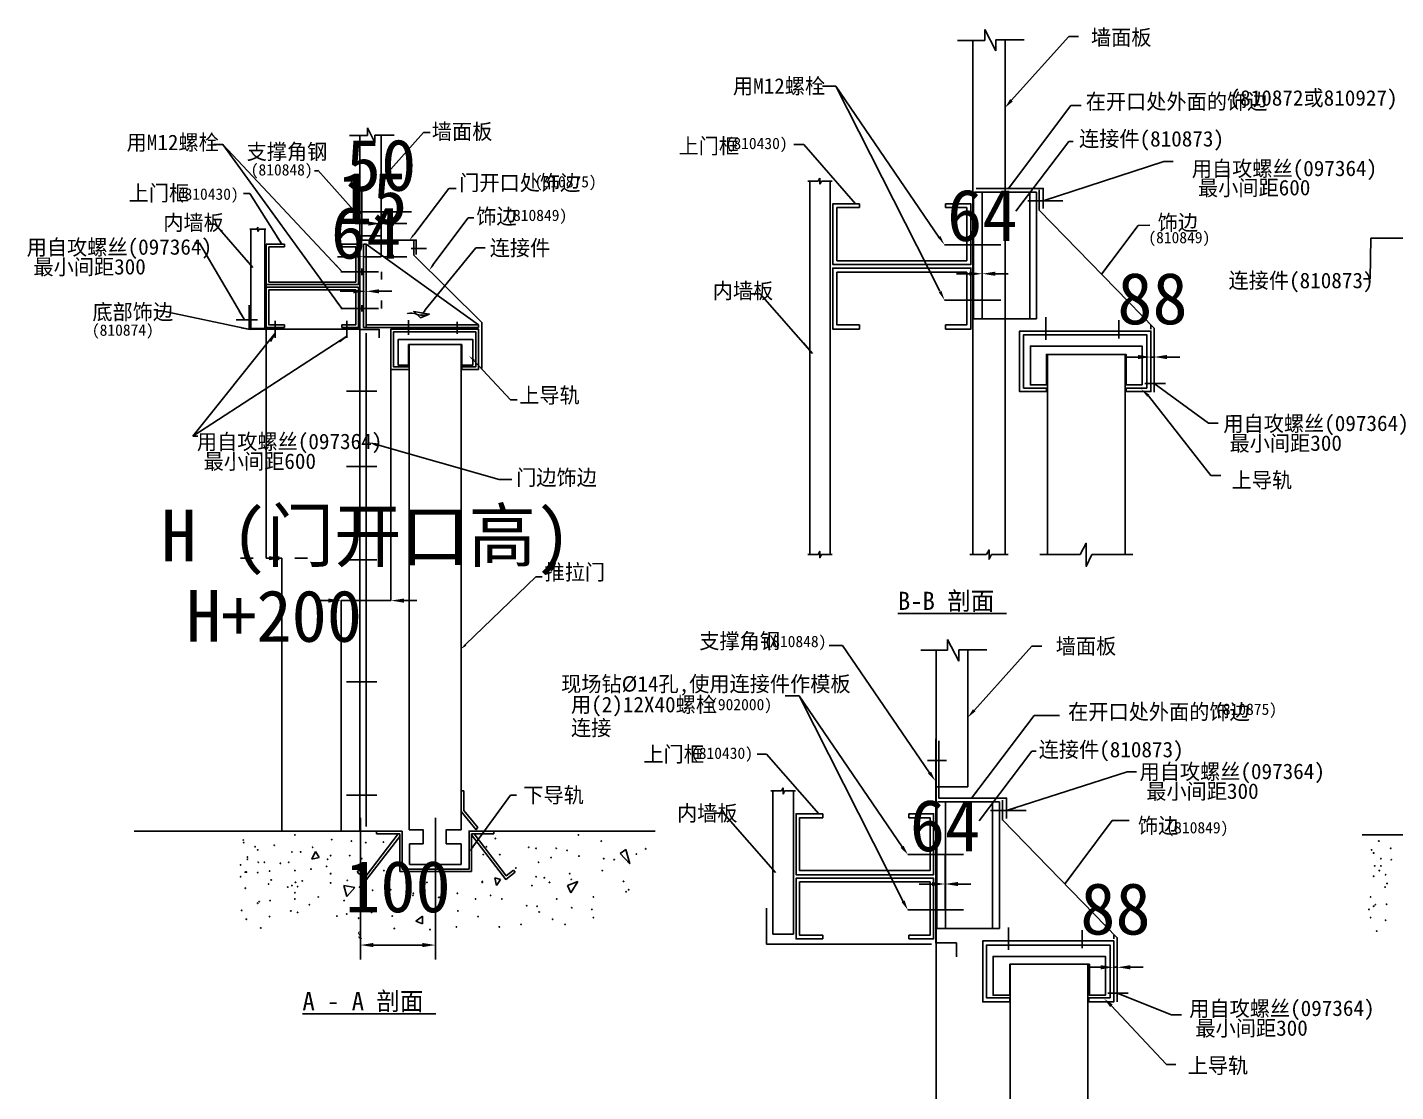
# Model space of a CAD drawing. Header units: metres. Extents: x -20.6 to 26.5, y -16.4 to 17.7.
# Drawn here: x -20.65 to 5.8, y -4.96 to 15.61 of the extents above; entities that cross this region are included whole.
import ezdxf

# ---------------------------------------------------------------- set-up
doc = ezdxf.new("R2010")
doc.units = ezdxf.units.M
for name, color, linetype in [('CALL', 1, 'Continuous'), ('CENTER', 5, 'Continuous'), ('CTRL', 5, 'Continuous'), ('DIMEN', 4, 'Continuous'), ('DIMS-PRIM', 4, 'Continuous'), ('HIDL', 3, 'Continuous'), ('NOTE', 4, 'Continuous'), ('OBJ', 7, 'Continuous'), ('OBJS', 7, 'Continuous')]:
    doc.layers.add(name, color=color, linetype=linetype)
doc.dimstyles.get("Standard").update_dxf_attribs({"dimtxt": 2.5, "dimasz": 2.5, "dimexe": 1.25, "dimexo": 0.625, "dimtad": 1, "dimcen": 2.5, "dimazin": 3, "dimtfac": 1, "dimtmove": 0, "dimatfit": 3})

# ---------------------------------------------------------------- blocks, each defined once
blk = doc.blocks.new('ARROW')
blk.add_lwpolyline([(0, 0), (1, 0)])
blk = doc.blocks.new('SL')
at = {"layer": 'CALL'}
for s, p in [('S', (-0.03, -0.03)), ('L', (-0.02, -0.04))]:
    blk.add_text(s, height=0.06, dxfattribs=at).set_placement(p)
blk = doc.blocks.new('DARROW')
blk.add_lwpolyline([(0, 0), (-1, 0)])
blk = doc.blocks.new('_CLOSEDFILLED')
at = {"color": 0, "linetype": 'BYBLOCK'}
blk.add_solid([(-1, 0.16), (0, 0), (-1, -0.16)], dxfattribs=at)
blk = doc.blocks.new('*D1')
for p, q in [((-14.21, -2.38), (-14.21, -2.13)), ((-13.96, -2.13), (-13.01, -2.13)), ((-12.76, -2.38), (-12.76, -2.13))]:
    blk.add_line(p, q)
at = {"layer": 'Defpoints'}
for p in [(-14.21, -2.13), (-14.21, -2.38), (-12.76, -2.38)]:
    blk.add_point(p, dxfattribs=at)
at = {"layer": 'DIMEN', "xscale": 0.25, "yscale": 0.25, "rotation": 180}
blk.add_blockref('_CLOSEDFILLED', (-14.21, -2.13), dxfattribs=at)
at = {"layer": 'DIMEN', "xscale": 0.25, "yscale": 0.25}
blk.add_blockref('_CLOSEDFILLED', (-12.76, -2.13), dxfattribs=at)
at = {"layer": 'DIMEN', "insert": (-13.485, -1.005), "char_height": 1, "attachment_point": 5}
blk.add_mtext('100', dxfattribs=at)
blk = doc.blocks.new('*D2')
for p, q in [((-13.62, 9), (-13.62, 4.53)), ((-14.83, 4.53), (-15.08, 4.53)), ((-14.58, 0.07), (-14.58, 4.53)), ((-14.58, 4.53), (-13.62, 4.53)), ((-13.37, 4.53), (-13.12, 4.53))]:
    blk.add_line(p, q)
at = {"layer": 'Defpoints'}
for p in [(-13.62, 9), (-14.58, 4.53), (-14.58, 0.07)]:
    blk.add_point(p, dxfattribs=at)
at = {"layer": 'DIMS-PRIM', "xscale": 0.25, "yscale": 0.25}
blk.add_blockref('_CLOSEDFILLED', (-14.58, 4.53), dxfattribs=at)
at = {"layer": 'DIMS-PRIM', "xscale": 0.25, "yscale": 0.25, "rotation": 180}
blk.add_blockref('_CLOSEDFILLED', (-13.62, 4.53), dxfattribs=at)
at = {"layer": 'DIMS-PRIM', "insert": (-14.1, 5.655), "char_height": 1, "attachment_point": 5}
blk.add_mtext('H (门开口高)', dxfattribs=at)
blk = doc.blocks.new('*D3')
for p, q in [((-16.03, 10.64), (-16.03, 5.35)), ((-16.28, 5.35), (-16.53, 5.35)), ((-15.73, 5.35), (-16.03, 5.35)), ((-15.73, 0.07), (-15.73, 5.35)), ((-15.48, 5.35), (-15.23, 5.35))]:
    blk.add_line(p, q)
at = {"layer": 'Defpoints'}
for p in [(-16.03, 10.64), (-15.73, 5.35), (-15.73, 0.07)]:
    blk.add_point(p, dxfattribs=at)
at = {"layer": 'DIMS-PRIM', "xscale": 0.25, "yscale": 0.25, "rotation": 180}
blk.add_blockref('_CLOSEDFILLED', (-16.03, 5.35), dxfattribs=at)
at = {"layer": 'DIMS-PRIM', "xscale": 0.25, "yscale": 0.25}
blk.add_blockref('_CLOSEDFILLED', (-15.73, 5.35), dxfattribs=at)
at = {"layer": 'DIMS-PRIM', "insert": (-15.88, 4.225), "char_height": 1, "attachment_point": 5}
blk.add_mtext('H+200', dxfattribs=at)
blk = doc.blocks.new('*D15')
for p, q in [((-14.1, 10.89), (-14.1, 10.51)), ((-14.35, 10.51), (-14.6, 10.51)), ((-14.1, 10.18), (-14.1, 10.51)), ((-14.1, 10.51), (-14.1, 10.51)), ((-13.85, 10.51), (-13.6, 10.51))]:
    blk.add_line(p, q)
at = {"layer": 'Defpoints'}
for p in [(-14.1, 10.89), (-14.1, 10.51), (-14.1, 10.18)]:
    blk.add_point(p, dxfattribs=at)
at = {"layer": 'DIMS-PRIM', "xscale": 0.25, "yscale": 0.25}
blk.add_blockref('_CLOSEDFILLED', (-14.1, 10.51), dxfattribs=at)
at = {"layer": 'DIMS-PRIM', "xscale": 0.25, "yscale": 0.25, "rotation": 180}
blk.add_blockref('_CLOSEDFILLED', (-14.1, 10.51), dxfattribs=at)
at = {"layer": 'DIMS-PRIM', "insert": (-14.1, 11.635), "char_height": 1, "attachment_point": 5}
blk.add_mtext('64', dxfattribs=at)
blk = doc.blocks.new('*D16')
for p, q in [((-13.81, 12.05), (-13.81, 11.82)), ((-14.06, 11.82), (-14.31, 11.82)), ((-13.81, 11.58), (-13.81, 11.82)), ((-13.81, 11.82), (-13.81, 11.82)), ((-13.56, 11.82), (-13.31, 11.82))]:
    blk.add_line(p, q)
at = {"layer": 'Defpoints'}
for p in [(-13.81, 12.05), (-13.81, 11.82), (-13.81, 11.58)]:
    blk.add_point(p, dxfattribs=at)
at = {"layer": 'DIMS-PRIM', "xscale": 0.25, "yscale": 0.25}
blk.add_blockref('_CLOSEDFILLED', (-13.81, 11.82), dxfattribs=at)
at = {"layer": 'DIMS-PRIM', "xscale": 0.25, "yscale": 0.25, "rotation": 180}
blk.add_blockref('_CLOSEDFILLED', (-13.81, 11.82), dxfattribs=at)
at = {"layer": 'DIMS-PRIM', "insert": (-13.81, 12.945), "char_height": 1, "attachment_point": 5}
blk.add_mtext('50', dxfattribs=at)
blk = doc.blocks.new('*D17')
for p, q in [((-14.15, 11.42), (-14.15, 11.18)), ((-13.81, 11.58), (-13.81, 11.18)), ((-14.4, 11.18), (-14.65, 11.18)), ((-14.15, 11.18), (-13.81, 11.18)), ((-13.56, 11.18), (-13.31, 11.18))]:
    blk.add_line(p, q)
at = {"layer": 'Defpoints'}
for p in [(-14.15, 11.42), (-13.81, 11.58), (-14.15, 11.18)]:
    blk.add_point(p, dxfattribs=at)
at = {"layer": 'DIMS-PRIM', "xscale": 0.25, "yscale": 0.25}
blk.add_blockref('_CLOSEDFILLED', (-14.15, 11.18), dxfattribs=at)
at = {"layer": 'DIMS-PRIM', "xscale": 0.25, "yscale": 0.25, "rotation": 180}
blk.add_blockref('_CLOSEDFILLED', (-13.81, 11.18), dxfattribs=at)
at = {"layer": 'DIMS-PRIM', "insert": (-13.98, 12.305), "char_height": 1, "attachment_point": 5}
blk.add_mtext('15', dxfattribs=at)
blk = doc.blocks.new('*D18')
for p, q in [((-2.19, 11.41), (-2.19, 10.85)), ((-2.44, 10.85), (-2.69, 10.85)), ((-2.19, 10.34), (-2.19, 10.85)), ((-2.19, 10.85), (-2.19, 10.85)), ((-1.94, 10.85), (-1.69, 10.85))]:
    blk.add_line(p, q)
at = {"layer": 'Defpoints'}
for p in [(-2.19, 11.41), (-2.19, 10.85), (-2.19, 10.34)]:
    blk.add_point(p, dxfattribs=at)
at = {"layer": 'DIMS-PRIM', "xscale": 0.25, "yscale": 0.25}
blk.add_blockref('_CLOSEDFILLED', (-2.19, 10.85), dxfattribs=at)
at = {"layer": 'DIMS-PRIM', "xscale": 0.25, "yscale": 0.25, "rotation": 180}
blk.add_blockref('_CLOSEDFILLED', (-2.19, 10.85), dxfattribs=at)
at = {"layer": 'DIMS-PRIM', "insert": (-2.19, 11.975), "char_height": 1, "attachment_point": 5}
blk.add_mtext('64', dxfattribs=at)
blk = doc.blocks.new('*D19')
for p, q in [((1.07, 9.74), (1.07, 9.24)), ((0.82, 9.24), (0.57, 9.24)), ((1.07, 9.24), (1.13, 9.24)), ((1.13, 8.73), (1.13, 9.24)), ((1.38, 9.24), (1.63, 9.24))]:
    blk.add_line(p, q)
at = {"layer": 'Defpoints'}
for p in [(1.07, 9.74), (1.07, 9.24), (1.13, 8.73)]:
    blk.add_point(p, dxfattribs=at)
at = {"layer": 'DIMS-PRIM', "xscale": 0.25, "yscale": 0.25}
blk.add_blockref('_CLOSEDFILLED', (1.07, 9.24), dxfattribs=at)
at = {"layer": 'DIMS-PRIM', "xscale": 0.25, "yscale": 0.25, "rotation": 180}
blk.add_blockref('_CLOSEDFILLED', (1.13, 9.24), dxfattribs=at)
at = {"layer": 'DIMS-PRIM', "insert": (1.1, 10.365), "char_height": 1, "attachment_point": 5}
blk.add_mtext('88', dxfattribs=at)
blk = doc.blocks.new('*D20')
for p, q in [((-2.91, -0.38), (-2.91, -0.95)), ((-3.16, -0.95), (-3.41, -0.95)), ((-2.91, -1.45), (-2.91, -0.95)), ((-2.91, -0.95), (-2.91, -0.95)), ((-2.66, -0.95), (-2.41, -0.95))]:
    blk.add_line(p, q)
at = {"layer": 'Defpoints'}
for p in [(-2.91, -0.38), (-2.91, -0.95), (-2.91, -1.45)]:
    blk.add_point(p, dxfattribs=at)
at = {"layer": 'DIMS-PRIM', "xscale": 0.25, "yscale": 0.25}
blk.add_blockref('_CLOSEDFILLED', (-2.91, -0.95), dxfattribs=at)
at = {"layer": 'DIMS-PRIM', "xscale": 0.25, "yscale": 0.25, "rotation": 180}
blk.add_blockref('_CLOSEDFILLED', (-2.91, -0.95), dxfattribs=at)
at = {"layer": 'DIMS-PRIM', "insert": (-2.91, 0.175), "char_height": 1, "attachment_point": 5}
blk.add_mtext('64', dxfattribs=at)
blk = doc.blocks.new('*D21')
for p, q in [((0.35, -2.05), (0.35, -2.56)), ((0.1, -2.56), (-0.15, -2.56)), ((0.35, -2.56), (0.42, -2.56)), ((0.42, -3.06), (0.42, -2.56)), ((0.67, -2.56), (0.92, -2.56))]:
    blk.add_line(p, q)
at = {"layer": 'Defpoints'}
for p in [(0.35, -2.05), (0.35, -2.56), (0.42, -3.06)]:
    blk.add_point(p, dxfattribs=at)
at = {"layer": 'DIMS-PRIM', "xscale": 0.25, "yscale": 0.25}
blk.add_blockref('_CLOSEDFILLED', (0.35, -2.56), dxfattribs=at)
at = {"layer": 'DIMS-PRIM', "xscale": 0.25, "yscale": 0.25, "rotation": 180}
blk.add_blockref('_CLOSEDFILLED', (0.42, -2.56), dxfattribs=at)
at = {"layer": 'DIMS-PRIM', "insert": (0.385, -1.435), "char_height": 1, "attachment_point": 5}
blk.add_mtext('88', dxfattribs=at)

msp = doc.modelspace()

# ---------------------------------------------------------------- linework, layer by layer
at = {"layer": 'CENTER'}
for p, q in [((-14.57, 12.05), (-13.22, 12.05)), ((-16.61, 9.96), (-16.2, 9.96)), ((-15.86, 9.94), (-15.86, 9.61)), ((-14.47, 9.94), (-14.47, 9.61))]:
    msp.add_line(p, q, dxfattribs=at)
for points in [[(-2.31, 12.5), (-1.01, 12.5), (-1.01, 12.11)], [(-2.92, 11.41), (-1.83, 11.41)], [(-14.59, 10.89), (-13.86, 10.89)], [(-2.92, 10.34), (-1.83, 10.34)], [(-14.59, 10.18), (-13.86, 10.18)], [(-3.63, -0.38), (-2.55, -0.38)], [(-3.63, -1.45), (-2.55, -1.45)]]:
    msp.add_lwpolyline(points, dxfattribs=at)
at = {"layer": 'CTRL'}
for p, q in [((-14.21, 0.33), (-14.21, -2.41)), ((-12.76, 0.33), (-12.76, -2.41)), ((5.15, 0), (23.72, 0))]:
    msp.add_line(p, q, dxfattribs=at)
at = {"layer": 'DIMEN'}
for p, q in [((-2.67, 15.36), (-2.14, 15.36)), ((-2.37, 15.35), (-2.37, 5.42)), ((-2.14, 15.36), (-2.14, 15.57)), ((-2.14, 15.57), (-1.93, 15.16)), ((-1.93, 15.37), (-1.38, 15.37)), ((-1.93, 15.16), (-1.93, 15.37)), ((-1.63, 14.2), (-0.52, 15.44)), ((-0.52, 15.44), (-0.33, 15.44)), ((-5.02, 14.48), (-5.28, 14.48)), ((-3.03, 11.56), (-5.02, 14.48)), ((-3.01, 10.51), (-5.02, 14.48)), ((-1.68, 12.5), (-0.48, 14.1)), ((-0.48, 14.1), (-0.28, 14.1)), ((-14.42, 13.52), (-14.07, 13.52)), ((-14.22, 13.52), (-14.22, 0.07)), ((-14.07, 13.52), (-14.07, 13.67)), ((-14.07, 13.67), (-13.93, 13.39)), ((-13.93, 13.39), (-13.93, 13.53)), ((-13.93, 13.53), (-13.56, 13.53)), ((-13.73, 12.75), (-12.99, 13.58)), ((-12.99, 13.58), (-12.86, 13.58)), ((-16.87, 13.35), (-17.05, 13.35)), ((-14.56, 10.89), (-16.87, 13.35)), ((-14.57, 10.18), (-16.87, 13.35)), ((-5.64, 13.35), (-5.83, 13.35)), ((-4.64, 12.2), (-5.64, 13.35)), ((-1.54, 12.06), (-0.52, 13.41)), ((-0.52, 13.41), (-0.43, 13.41)), ((-13.18, 11.6), (-12.5, 12.5)), ((-12.5, 12.5), (-12.36, 12.5)), ((-16.35, 12.4), (-16.47, 12.4)), ((-15.73, 11.42), (-16.35, 12.4)), ((-4.56, 12.2), (-4.56, 12.13)), ((-2.9, 12.2), (-2.9, 12.13)), ((-12.81, 11.02), (-12.13, 11.93)), ((-12.13, 11.93), (-12.02, 11.93)), ((-17.02, 11.81), (-17.15, 11.81)), ((-16.29, 10.97), (-17.02, 11.81)), ((0.12, 10.85), (0.82, 11.78)), ((0.82, 11.78), (1.05, 11.79)), ((-15.68, 11.42), (-15.68, 11.37)), ((-14.57, 11.42), (-14.57, 11.37)), ((-14.15, 11.42), (-14.1, 11.42)), ((-12.96, 10.15), (-11.98, 11.35)), ((-11.98, 11.35), (-11.8, 11.35)), ((-6.48, 10.46), (-6.67, 10.46)), ((-5.47, 9.31), (-6.48, 10.46)), ((-15.68, 9.81), (-15.68, 9.86)), ((-14.57, 9.81), (-14.57, 9.86)), ((-11.93, 9.81), (-11.93, 9.86)), ((-4.56, 9.78), (-4.56, 9.86)), ((-2.9, 9.78), (-2.9, 9.86)), ((1.07, 9.78), (1.07, 9.86)), ((-13.12, 9.48), (-12.41, 9.48)), ((-0.71, 9.29), (0.35, 9.29)), ((-13.27, 9), (-13.27, 9.05)), ((-12.25, 9), (-12.25, 9.05)), ((-12.02, 9.17), (-11.31, 8.41)), ((-0.95, 8.57), (-0.95, 8.64)), ((0.59, 8.57), (0.59, 8.64)), ((1.02, 8.49), (2.23, 6.95)), ((-11.31, 8.41), (-11.18, 8.41)), ((2.23, 6.95), (2.42, 6.95)), ((-12.18, 3.68), (-10.82, 4.99)), ((-10.82, 4.99), (-10.7, 4.99)), ((-2.86, 3.78), (-2.64, 3.36)), ((-2.86, 3.57), (-2.86, 3.78)), ((-4.89, 3.66), (-5.15, 3.66)), ((-3.21, 1.2), (-4.89, 3.66)), ((-3.38, 3.57), (-2.86, 3.57)), ((-3.08, 3.56), (-3.08, -6.38)), ((-2.64, 3.58), (-2.1, 3.58)), ((-2.64, 3.36), (-2.64, 3.58)), ((-2.34, 2.41), (-1.23, 3.65)), ((-1.23, 3.65), (-1.04, 3.65)), ((-5.73, 2.69), (-6, 2.69)), ((-3.72, -1.29), (-5.73, 2.69)), ((-3.74, -0.23), (-5.73, 2.69)), ((-2.4, 0.71), (-1.19, 2.31)), ((-1.19, 2.31), (-0.7, 2.31)), ((-2.25, 0.27), (-1.23, 1.62)), ((-1.23, 1.62), (-1.15, 1.62)), ((-6.36, 1.56), (-6.54, 1.56)), ((-5.35, 0.41), (-6.36, 1.56)), ((-12.26, 0.85), (-12.21, 0.85)), ((-12.04, -0.23), (-11.31, 0.77)), ((-11.31, 0.77), (-11.19, 0.77)), ((-7.19, 0.42), (-7.38, 0.42)), ((-6.19, -0.73), (-7.19, 0.42)), ((-5.27, 0.41), (-5.27, 0.33)), ((-3.61, 0.41), (-3.61, 0.33)), ((-0.59, -0.94), (0.32, 0.28)), ((0.32, 0.28), (0.65, 0.28)), ((-14.21, 0.07), (-18.58, 0.07)), ((-13.4, 0.07), (-14.21, 0.07)), ((-13.9, 0.07), (-13.9, 0.02)), ((-13.9, 0.02), (-13.45, 0.02)), ((-13.45, 0.02), (-13.45, -0.71)), ((-13.4, 0.07), (-13.4, -0.66)), ((-8.51, 0.07), (-12.12, 0.07)), ((-12.11, 0.07), (-12.11, -0.66)), ((-11.63, 0.02), (-12.06, 0.02)), ((-12.06, 0.02), (-12.06, -0.71)), ((-11.63, 0.02), (-11.63, 0.07)), ((-13.26, -0.17), (-13.26, -0.57)), ((-12.26, -0.17), (-12.26, -0.57)), ((-15.08, -0.32), (-15.15, -0.47)), ((-15.15, -0.47), (-15.01, -0.44)), ((-15.01, -0.44), (-15.08, -0.32)), ((-9.19, -0.36), (-9.08, -0.28)), ((-9, -0.56), (-9.19, -0.36)), ((-9.08, -0.28), (-9, -0.56)), ((-14.27, -0.72), (-14.24, -0.68)), ((-13.45, -0.71), (-12.06, -0.71)), ((-13.4, -0.66), (-12.11, -0.66)), ((-13.12, -0.57), (-12.41, -0.57)), ((-13.12, -0.57), (-13.12, -0.57)), ((-12.41, -0.57), (-12.41, -0.57)), ((-11.22, -0.72), (-11.25, -0.68)), ((-14.53, -0.98), (-14.32, -1.02)), ((-14.47, -1.19), (-14.53, -0.98)), ((-14.32, -1.02), (-14.47, -1.19)), ((-11.61, -0.83), (-11.58, -0.98)), ((-11.5, -0.86), (-11.61, -0.83)), ((-11.58, -0.98), (-11.5, -0.86)), ((-10.01, -0.9), (-10.21, -0.98)), ((-10.21, -0.98), (-10.14, -1.12)), ((-10.14, -1.12), (-10.01, -0.9)), ((-13.01, -1.57), (-13.14, -1.67)), ((-13.01, -1.72), (-13.01, -1.57)), ((-13.14, -1.67), (-13.01, -1.72)), ((-5.27, -2.01), (-5.27, -1.94)), ((-3.61, -2.01), (-3.61, -1.94)), ((0.35, -2.01), (0.35, -1.94)), ((-1.43, -2.5), (-0.36, -2.5)), ((-1.66, -3.23), (-1.66, -3.15)), ((-0.13, -3.23), (-0.13, -3.15)), ((0.3, -3.3), (1.37, -4.44)), ((1.37, -4.44), (1.55, -4.44))]:
    msp.add_line(p, q, dxfattribs=at)
for points in [[(-1.75, 5.42), (-1.75, 15.37)], [(-14.21, 11.58), (-13.81, 11.58), (-13.81, 13.53)], [(-4.56, 12.2), (-5.08, 12.2), (-5.08, 11.03), (-2.41, 11.03), (-2.41, 12.2), (-2.9, 12.2)], [(-4.56, 12.13), (-5, 12.13), (-5, 11.1), (-2.49, 11.1), (-2.49, 12.13), (-2.9, 12.13)], [(-15.68, 11.42), (-16.03, 11.42), (-16.03, 10.64), (-14.25, 10.64), (-14.25, 11.42), (-14.57, 11.42)], [(-14.15, 11.42), (-14.15, 9.81)], [(-14.1, 11.42), (-14.1, 9.81)], [(-14.1, 11.42), (-11.93, 9.86)], [(-13.18, 11.5), (-13.18, 11.21), (-11.86, 9.91), (-11.86, 9.02)], [(-15.68, 11.37), (-15.98, 11.37), (-15.98, 10.69), (-14.3, 10.69), (-14.3, 11.37), (-14.57, 11.37)], [(-4.56, 9.78), (-5.08, 9.78), (-5.08, 10.96), (-2.41, 10.96), (-2.41, 9.78), (-2.9, 9.78)], [(-4.56, 9.86), (-5, 9.86), (-5, 10.88), (-2.49, 10.88), (-2.49, 9.86), (-2.9, 9.86)], [(-15.68, 9.81), (-16.03, 9.81), (-16.03, 10.59), (-14.25, 10.59), (-14.25, 9.81), (-14.57, 9.81)], [(-15.68, 9.86), (-15.98, 9.86), (-15.98, 10.54), (-14.3, 10.54), (-14.3, 9.86), (-14.57, 9.86)], [(-13.3, 10.08), (-13.3, 10.08), (-13.25, 10.09), (-13.21, 10.09), (-13.16, 10.08), (-13.11, 10.06), (-13.05, 10.05), (-13, 10.05), (-12.94, 10.05), (-12.88, 10.07), (-13.18, 10.12), (-13.05, 10), (-12.88, 10.07)], [(-14.1, 9.86), (-11.93, 9.86)], [(-14.1, 9.81), (-11.93, 9.81)], [(-13.27, 9), (-13.62, 9), (-13.62, 9.78), (-11.93, 9.78), (-11.93, 9), (-12.25, 9)], [(-13.27, 9.05), (-13.57, 9.05), (-13.57, 9.73), (-11.98, 9.73), (-11.98, 9.05), (-12.25, 9.05)], [(-13.12, 9.58), (-13.48, 9.58), (-13.48, 9.08), (-13.28, 9.08), (-13.28, 9.48), (-13.12, 9.48)], [(-12.41, 9.58), (-13.12, 9.58)], [(-12.41, 9.58), (-12.04, 9.58), (-12.04, 9.08), (-12.25, 9.08), (-12.25, 9.48), (-12.41, 9.48)], [(-0.95, 8.57), (-1.47, 8.57), (-1.47, 9.74), (1.07, 9.74), (1.07, 8.57), (0.59, 8.57)], [(-0.95, 8.64), (-1.39, 8.64), (-1.39, 9.67), (0.99, 9.67), (0.99, 8.64), (0.59, 8.64)], [(-13.27, 9.48), (-13.27, 0.1)], [(-12.26, 0.1), (-12.26, 9.48)], [(-0.71, 9.45), (-1.26, 9.45), (-1.26, 8.7), (-0.95, 8.7), (-0.95, 9.29), (-0.71, 9.29)], [(-0.93, 9.29), (-0.93, 5.42)], [(0.35, 9.45), (-0.71, 9.45)], [(0.35, 9.45), (0.9, 9.45), (0.9, 8.7), (0.59, 8.7), (0.59, 9.29), (0.35, 9.29)], [(0.57, 5.42), (0.57, 9.29)], [(0.72, 5.42), (-0.07, 5.42), (-0.18, 5.19), (-0.18, 5.64), (-0.3, 5.42), (-1.08, 5.42)], [(-1.69, 5.42), (-2.01, 5.42), (-2.06, 5.33), (-2.06, 5.51), (-2.11, 5.42), (-2.43, 5.42)], [(-2.47, 0.93), (-2.47, 3.58)], [(-12.26, 0.85), (-12.26, 0.45)], [(-12.21, 0.85), (-12.21, 0.47)], [(-11.97, 0.1), (-12.26, 0.45)], [(-11.94, 0.14), (-12.21, 0.47)], [(-5.27, 0.41), (-5.79, 0.41), (-5.79, -0.77), (-3.13, -0.77), (-3.13, 0.41), (-3.61, 0.41)], [(-5.27, 0.33), (-5.72, 0.33), (-5.72, -0.69), (-3.2, -0.69), (-3.2, 0.33), (-3.61, 0.33)], [(-13.48, 0.02), (-14.1, -0.79), (-14.24, -0.68)], [(-13.27, 0.1), (-13, 0.1), (-13, -0.17), (-13.26, -0.17)], [(-12.26, 0.1), (-12.55, 0.1), (-12.55, -0.17), (-12.26, -0.17)], [(-12.06, 0), (-11.4, -0.86), (-11.22, -0.72)], [(-12.01, 0.02), (-11.39, -0.79), (-11.25, -0.68)], [(-13.45, -0.03), (-14.09, -0.86), (-14.27, -0.72)], [(-13.26, -0.57), (-12.26, -0.57)], [(-5.27, -2.01), (-5.79, -2.01), (-5.79, -0.84), (-3.13, -0.84), (-3.13, -2.01), (-3.61, -2.01)], [(-5.27, -1.94), (-5.72, -1.94), (-5.72, -0.91), (-3.2, -0.91), (-3.2, -1.94), (-3.61, -1.94)], [(-1.66, -3.23), (-2.18, -3.23), (-2.18, -2.05), (0.35, -2.05), (0.35, -3.23), (-0.13, -3.23)], [(-1.66, -3.15), (-2.11, -3.15), (-2.11, -2.13), (0.28, -2.13), (0.28, -3.15), (-0.13, -3.15)], [(-1.43, -2.35), (-1.98, -2.35), (-1.98, -3.1), (-1.66, -3.1), (-1.66, -2.5), (-1.43, -2.5)], [(-0.36, -2.35), (-1.43, -2.35)], [(-0.36, -2.35), (0.19, -2.35), (0.19, -3.1), (-0.12, -3.1), (-0.12, -2.5), (-0.36, -2.5)], [(-1.65, -2.5), (-1.65, -6.38)], [(-0.15, -6.38), (-0.15, -2.5)]]:
    msp.add_lwpolyline(points, dxfattribs=at)
for points in [[(-15.48, 0, 1), (-15.47, 0, 1)], [(-10, 0, 1), (-9.99, 0, 1)], [(-16.48, -0.1, 1), (-16.47, -0.1, 1)], [(-16.47, -0.15, 1), (-16.46, -0.15, 1)], [(-16.25, -0.23, 1), (-16.24, -0.23, 1)], [(-15.88, -0.2, 1), (-15.87, -0.2, 1)], [(-15.14, -0.24, 1), (-15.13, -0.24, 1)], [(-14.77, -0.09, 1), (-14.76, -0.09, 1)], [(-14.39, -0.12, 1), (-14.38, -0.12, 1)], [(-14.11, -0.15, 1), (-14.1, -0.15, 1)], [(-13.77, -0.14, 1), (-13.76, -0.14, 1)], [(-11.78, -0.23, 1), (-11.77, -0.23, 1)], [(-11.61, -0.07, 1), (-11.6, -0.07, 1)], [(-10.96, -0.24, 1), (-10.95, -0.24, 1)], [(-10.82, -0.26, 1), (-10.81, -0.26, 1)], [(-10.43, -0.26, 1), (-10.42, -0.26, 1)], [(-9.56, -0.12, 1), (-9.55, -0.12, 1)], [(5.47, -0.12, 1), (5.48, -0.12, 1)], [(5.7, -0.26, 1), (5.71, -0.26, 1)], [(-16.4, -0.43, 1), (-16.39, -0.43, 1)], [(-16.4, -0.47, 1), (-16.39, -0.47, 1)], [(-16.2, -0.29, 1), (-16.19, -0.29, 1)], [(-16.19, -0.53, 1), (-16.18, -0.53, 1)], [(-16.07, -0.53, 1), (-16.06, -0.53, 1)], [(-15.6, -0.53, 1), (-15.59, -0.53, 1)], [(-15.54, -0.33, 1), (-15.53, -0.33, 1)], [(-15.37, -0.33, 1), (-15.36, -0.33, 1)], [(-14.85, -0.47, 1), (-14.84, -0.47, 1)], [(-14.79, -0.4, 1), (-14.78, -0.4, 1)], [(-14.42, -0.4, 1), (-14.41, -0.4, 1)], [(-14.19, -0.46, 1), (-14.18, -0.46, 1)], [(-11.84, -0.38, 1), (-11.83, -0.38, 1)], [(-11.52, -0.38, 1), (-11.51, -0.38, 1)], [(-10.77, -0.53, 1), (-10.76, -0.53, 1)], [(-10.53, -0.44, 1), (-10.52, -0.44, 1)], [(-10.22, -0.3, 1), (-10.21, -0.3, 1)], [(-9.99, -0.41, 1), (-9.98, -0.41, 1)], [(-9.51, -0.46, 1), (-9.5, -0.46, 1)], [(-9.31, -0.48, 1), (-9.3, -0.48, 1)], [(-8.88, -0.37, 1), (-8.87, -0.37, 1)], [(-8.7, -0.27, 1), (-8.69, -0.27, 1)], [(5.33, -0.29, 1), (5.34, -0.29, 1)], [(5.37, -0.35, 1), (5.38, -0.35, 1)], [(5.51, -0.46, 1), (5.52, -0.46, 1)], [(5.71, -0.48, 1), (5.72, -0.48, 1)], [(-16.53, -0.58, 1), (-16.52, -0.58, 1)], [(-16.44, -0.72, 1), (-16.43, -0.72, 1)], [(-16.42, -0.72, 1), (-16.41, -0.72, 1)], [(-16.2, -0.73, 1), (-16.19, -0.73, 1)], [(-15.97, -0.7, 1), (-15.96, -0.7, 1)], [(-15.76, -0.55, 1), (-15.75, -0.55, 1)], [(-15.48, -0.69, 1), (-15.47, -0.69, 1)], [(-15.17, -0.66, 1), (-15.16, -0.66, 1)], [(-14.87, -0.61, 1), (-14.86, -0.61, 1)], [(-14.79, -0.75, 1), (-14.78, -0.75, 1)], [(-13.76, -0.69, 1), (-13.75, -0.69, 1)], [(-11.21, -0.64, 1), (-11.2, -0.64, 1)], [(-10.17, -0.75, 1), (-10.16, -0.75, 1)], [(-9.54, -0.69, 1), (-9.53, -0.69, 1)], [(5.39, -0.6, 1), (5.4, -0.6, 1)], [(5.48, -0.69, 1), (5.49, -0.69, 1)], [(5.51, -0.6, 1), (5.52, -0.6, 1)], [(5.6, -0.77, 1), (5.61, -0.77, 1)], [(-16.53, -0.81, 1), (-16.52, -0.81, 1)], [(-16.44, -1.03, 1), (-16.43, -1.03, 1)], [(-15.99, -0.95, 1), (-15.98, -0.95, 1)], [(-15.94, -0.87, 1), (-15.93, -0.87, 1)], [(-15.62, -1.01, 1), (-15.61, -1.01, 1)], [(-15.54, -0.98, 1), (-15.53, -0.98, 1)], [(-15.47, -0.92, 1), (-15.46, -0.92, 1)], [(-15.43, -1, 1), (-15.42, -1, 1)], [(-15.34, -0.89, 1), (-15.33, -0.89, 1)], [(-14.79, -0.93, 1), (-14.78, -0.93, 1)], [(-14.47, -0.88, 1), (-14.46, -0.88, 1)], [(-14.23, -1.01, 1), (-14.22, -1.01, 1)], [(-13.63, -1.06, 1), (-13.62, -1.06, 1)], [(-12.93, -0.92, 1), (-12.92, -0.92, 1)], [(-11.86, -0.9, 1), (-11.85, -0.9, 1)], [(-11.86, -0.92, 1), (-11.85, -0.92, 1)], [(-10.9, -0.98, 1), (-10.89, -0.98, 1)], [(-10.82, -0.81, 1), (-10.81, -0.81, 1)], [(-10.66, -0.83, 1), (-10.65, -0.83, 1)], [(-10.56, -0.92, 1), (-10.55, -0.92, 1)], [(-10.14, -0.86, 1), (-10.13, -0.86, 1)], [(-9.13, -0.9, 1), (-9.12, -0.9, 1)], [(-9.03, -1.06, 1), (-9.02, -1.06, 1)], [(5.37, -0.8, 1), (5.38, -0.8, 1)], [(5.59, -1.01, 1), (5.6, -1.01, 1)], [(5.63, -0.94, 1), (5.64, -0.94, 1)], [(-16.2, -1.32, 1), (-16.19, -1.32, 1)], [(-16.17, -1.29, 1), (-16.16, -1.29, 1)], [(-15.96, -1.27, 1), (-15.95, -1.27, 1)], [(-15.48, -1.12, 1), (-15.47, -1.12, 1)], [(-15.48, -1.24, 1), (-15.47, -1.24, 1)], [(-15.03, -1.2, 1), (-15.02, -1.2, 1)], [(-14.53, -1.27, 1), (-14.52, -1.27, 1)], [(-13.98, -1.07, 1), (-13.97, -1.07, 1)], [(-13.73, -1.17, 1), (-13.72, -1.17, 1)], [(-13.2, -1.17, 1), (-13.19, -1.17, 1)], [(-13.19, -1.13, 1), (-13.18, -1.13, 1)], [(-12.7, -1.21, 1), (-12.69, -1.21, 1)], [(-12.68, -1.21, 1), (-12.67, -1.21, 1)], [(-12.34, -1.13, 1), (-12.33, -1.13, 1)], [(-11.99, -1.24, 1), (-11.98, -1.24, 1)], [(-11.7, -1.17, 1), (-11.69, -1.17, 1)], [(-11.48, -1.24, 1), (-11.47, -1.24, 1)], [(-10.42, -1.24, 1), (-10.41, -1.24, 1)], [(-9.71, -1.2, 1), (-9.7, -1.2, 1)], [(-9.08, -1.1, 1), (-9.07, -1.1, 1)], [(5.31, -1.2, 1), (5.32, -1.2, 1)], [(-16.51, -1.46, 1), (-16.5, -1.46, 1)], [(-15.97, -1.58, 1), (-15.96, -1.58, 1)], [(-15.56, -1.47, 1), (-15.55, -1.47, 1)], [(-15.43, -1.5, 1), (-15.42, -1.5, 1)], [(-15.2, -1.35, 1), (-15.19, -1.35, 1)], [(-15.2, -1.35, 1), (-15.19, -1.35, 1)], [(-14.67, -1.57, 1), (-14.66, -1.57, 1)], [(-14.48, -1.53, 1), (-14.47, -1.53, 1)], [(-14.39, -1.47, 1), (-14.38, -1.47, 1)], [(-14.1, -1.44, 1), (-14.09, -1.44, 1)], [(-14, -1.5, 1), (-13.99, -1.5, 1)], [(-13.6, -1.57, 1), (-13.59, -1.57, 1)], [(-13.39, -1.43, 1), (-13.38, -1.43, 1)], [(-12.73, -1.43, 1), (-12.72, -1.43, 1)], [(-12.33, -1.47, 1), (-12.32, -1.47, 1)], [(-11.94, -1.58, 1), (-11.93, -1.58, 1)], [(-11, -1.37, 1), (-10.99, -1.37, 1)], [(-10.8, -1.38, 1), (-10.79, -1.38, 1)], [(-10.76, -1.49, 1), (-10.75, -1.49, 1)], [(-10.13, -1.41, 1), (-10.12, -1.41, 1)], [(-9.74, -1.44, 1), (-9.73, -1.44, 1)], [(5.28, -1.44, 1), (5.29, -1.44, 1)], [(5.37, -1.38, 1), (5.38, -1.38, 1)], [(5.4, -1.35, 1), (5.41, -1.35, 1)], [(5.62, -1.34, 1), (5.63, -1.34, 1)], [(-16.42, -1.63, 1), (-16.41, -1.63, 1)], [(-16.14, -1.8, 1), (-16.13, -1.8, 1)], [(-14.25, -1.61, 1), (-14.24, -1.61, 1)], [(-13.56, -1.81, 1), (-13.55, -1.81, 1)], [(-12.87, -1.83, 1), (-12.86, -1.83, 1)], [(-12.36, -1.78, 1), (-12.35, -1.78, 1)], [(-11.53, -1.78, 1), (-11.52, -1.78, 1)], [(-11.11, -1.73, 1), (-11.1, -1.73, 1)], [(-10.5, -1.63, 1), (-10.49, -1.63, 1)], [(-10.26, -1.73, 1), (-10.25, -1.73, 1)], [(-9.71, -1.6, 1), (-9.7, -1.6, 1)], [(5.31, -1.6, 1), (5.32, -1.6, 1)], [(5.6, -1.65, 1), (5.61, -1.65, 1)], [(5.43, -1.86, 1), (5.44, -1.86, 1)]]:
    msp.add_lwpolyline(points, format="xyb", close=True, dxfattribs=at)
for points in [[(-1.6, 14.18), (-1.65, 14.23), (-1.75, 14.06)], [(-13.71, 12.74), (-13.74, 12.77), (-13.81, 12.66)], [(-13.17, 11.59), (-13.2, 11.61), (-13.26, 11.5)], [(-3, 11.58), (-3.05, 11.55), (-2.92, 11.41)], [(-12.79, 11.01), (-12.82, 11.04), (-12.88, 10.92)], [(-2.98, 10.52), (-3.03, 10.49), (-2.92, 10.34)], [(-12.94, 10.13), (-12.97, 10.16), (-13.04, 10.05)], [(-12.03, 9.16), (-12, 9.19), (-12.11, 9.26)], [(1, 8.47), (1.04, 8.51), (0.88, 8.62)], [(-12.16, 3.66), (-12.19, 3.69), (-12.27, 3.59)], [(-2.32, 2.39), (-2.37, 2.43), (-2.47, 2.27)], [(-3.18, 1.22), (-3.24, 1.19), (-3.1, 1.05)], [(-12.02, -0.24), (-12.06, -0.22), (-12.11, -0.33)], [(-3.71, -0.21), (-3.77, -0.25), (-3.63, -0.38)], [(-3.69, -1.27), (-3.75, -1.3), (-3.63, -1.45)], [(0.28, -3.33), (0.33, -3.28), (0.17, -3.17)]]:
    msp.add_solid(points, dxfattribs=at)
at = {"layer": 'DIMS-PRIM'}
for p, q in [((-14.23, 11.95), (-15.03, 12.85)), ((-5.33, 12.7), (-5.36, 12.64)), ((-5.33, 12.58), (-5.33, 12.7)), ((-5.36, 12.64), (-5.56, 12.64)), ((-5.52, 12.64), (-5.52, 5.42)), ((-5.3, 12.64), (-5.33, 12.58)), ((-5.09, 12.64), (-5.3, 12.64)), ((-5.13, 12.64), (-5.13, 5.42)), ((-16.21, 11.71), (-16.35, 11.71)), ((-16.33, 11.71), (-16.33, 9.79)), ((-16.19, 11.75), (-16.21, 11.71)), ((-16.19, 11.67), (-16.19, 11.75)), ((-16.17, 11.71), (-16.19, 11.67)), ((-16.04, 11.71), (-16.17, 11.71)), ((-16.06, 11.71), (-16.06, 9.79)), ((-16.33, 9.79), (-16.06, 9.79)), ((-13.88, 7.54), (-11.53, 6.87)), ((-11.53, 6.87), (-11.28, 6.87)), ((-6.07, 0.85), (-6.28, 0.85)), ((-6.24, 0.85), (-6.24, -1.92)), ((-6.04, 0.91), (-6.07, 0.85)), ((-6.04, 0.79), (-6.04, 0.91)), ((-6.01, 0.85), (-6.04, 0.79)), ((-5.8, 0.85), (-6.01, 0.85)), ((-5.84, 0.85), (-5.84, -1.92)), ((-3.08, 0.93), (-2.47, 0.93))]:
    msp.add_line(p, q, dxfattribs=at)
for points in [[(1.5, 13.02), (1.32, 13.02), (-1.01, 12.26)], [(-14.22, 12.67), (-14.22, 9.77), (-13.85, 9.77)], [(-14.18, 12.49), (-14.18, 11.5), (-13.13, 11.5), (-13.13, 11.22)], [(-13.23, 11.34), (-12.93, 11.34)], [(-14.18, 10.82), (-14.18, 10.95)], [(-16.36, 10.24), (-16.36, 9.78), (-14.24, 9.78)], [(-14.18, 10.12), (-14.18, 10.24)], [(-13.21, 9.8), (-13.35, 9.8)], [(-12.27, 9.8), (-12.41, 9.8)], [(-13.85, 9.78), (-13.85, 9.61)], [(2.37, 7.96), (2.18, 7.96), (1.13, 8.73)], [(-5.09, 5.42), (-5.3, 5.42), (-5.33, 5.36), (-5.33, 5.48), (-5.36, 5.42), (-5.56, 5.42)], [(-3.09, 1.86), (-3.09, -2.09), (-2.69, -2.09), (-2.69, -2.36)], [(-1.72, 0.32), (-1.72, 0.71), (-3.03, 0.71), (-3.03, 1.82)], [(0.79, 1.22), (0.61, 1.22), (-1.72, 0.47)], [(-6.36, -1.42), (-6.36, -2.11), (-3.17, -2.11)], [(-6.24, -1.92), (-5.84, -1.92)], [(1.66, -3.48), (1.47, -3.48), (0.42, -3.06)]]:
    msp.add_lwpolyline(points, dxfattribs=at)
for points in [[(-14.3, 12.05), (-14.33, 12.03), (-14.23, 11.95)], [(-13.89, 7.51), (-13.87, 7.57), (-14.05, 7.59)]]:
    msp.add_solid(points, dxfattribs=at)
at = {"layer": 'HIDL'}
for p, q in [((-1.27, 9.98), (-1.27, 12.43)), ((-1.99, -1.81), (-1.99, 0.64))]:
    msp.add_line(p, q, dxfattribs=at)
at = {"layer": 'NOTE'}
for p, q in [((-15.03, 12.84), (-15.1, 12.84)), ((-17.42, 11.44), (-17.32, 11.44)), ((-17.32, 11.44), (-16.46, 9.97)), ((5.32, 11.54), (5.31, 10.75)), ((20.51, 11.54), (5.32, 11.54)), ((5.31, 10.75), (5.18, 10.75)), ((-18.15, 10.13), (-18.05, 10.13)), ((-18.05, 10.13), (-16.34, 9.77)), ((-17.45, 7.71), (-15.86, 9.7)), ((-17.45, 7.71), (-14.47, 9.64)), ((-17.45, 7.71), (-17.35, 7.71))]:
    msp.add_line(p, q, dxfattribs=at)
at = {"layer": 'OBJ'}
for p, q in [((-13.28, 9.67), (-13.28, 9.95)), ((-12.34, 9.69), (-12.34, 9.92)), ((-0.96, 9.57), (-0.96, 10.01)), ((0.45, 9.6), (0.45, 9.95)), ((-1.68, -2.22), (-1.68, -1.79)), ((-0.26, -2.19), (-0.26, -1.84))]:
    msp.add_line(p, q, dxfattribs=at)
at = {"layer": 'OBJS'}
for p, q in [((-2.36, 12.43), (-2.36, 9.98)), ((-1.14, 12.43), (-2.34, 12.43)), ((-2.19, 12.43), (-2.19, 9.98)), ((-1.31, 12.26), (-0.63, 12.26)), ((-1.14, 9.98), (-1.14, 12.43)), ((-14.15, 9.81), (-14.1, 9.81)), ((-2.36, 9.98), (-1.14, 9.98)), ((0.95, 8.73), (1.35, 8.73)), ((-14.48, 8.58), (-13.89, 8.58)), ((-14.48, 7.12), (-13.89, 7.12)), ((-14.48, 5.32), (-13.89, 5.32)), ((-14.48, 2.96), (-13.89, 2.96)), ((-3.25, 1.44), (-2.88, 1.44)), ((-14.48, 0.77), (-13.89, 0.77)), ((-3.07, 0.64), (-3.07, -1.81)), ((-1.86, 0.64), (-3.05, 0.64)), ((-2.9, 0.64), (-2.9, -1.81)), ((-1.86, -1.81), (-1.86, 0.64)), ((-2.03, 0.47), (-1.34, 0.47)), ((-11.98, 0.1), (-11.94, 0.14)), ((-3.07, -1.81), (-1.86, -1.81)), ((0.24, -3.06), (0.63, -3.06))]:
    msp.add_line(p, q, dxfattribs=at)
for points in [[(-1.09, 12.47), (-1.09, 12.08), (1.13, 9.8), (1.13, 8.56)], [(-14.1, 0.16), (-14.1, 9.7)], [(-1.8, 0.67), (-1.8, 0.29), (0.42, -1.99), (0.42, -3.23)]]:
    msp.add_lwpolyline(points, dxfattribs=at)

# ---------------------------------------------------------------- block references
at = {"layer": 'DIMEN'}
for p, xscale, yscale, zscale, rotation in [((-1.68, 12.5), 0.18, 0.18, 0.18, 52.99), ((-4.64, 12.2), 0.27, 0.27, 0.27, 131.15), ((-1.54, 12.06), 0.27, 0.27, 0.27, 52.99), ((-15.73, 11.42), 0.18, 0.18, 0.18, 122.06), ((-16.29, 10.97), 0.18, 0.18, 0.18, 131.15), ((-14.56, 10.89), 0.18, 0.18, 0.18, 133.22), ((0.12, 10.85), 0.27, 0.27, 0.27, 52.99), ((-14.57, 10.18), 0.18, 0.18, 0.18, 126.04), ((-5.47, 9.31), 0.27, 0.27, 0.27, 131.15), ((-2.4, 0.71), 0.18, 0.18, 0.18, 52.99), ((-5.35, 0.41), 0.27, 0.27, 0.27, 131.15), ((-2.25, 0.27), 0.27, 0.27, 0.27, 52.99), ((-6.19, -0.73), 0.27, 0.27, 0.27, 131.15), ((-0.59, -0.94), 0.27, 0.27, 0.27, 52.99)]:
    msp.add_blockref('ARROW', p, dxfattribs=dict(at, xscale=xscale, yscale=yscale, zscale=zscale, rotation=rotation))
at = {"layer": 'DIMS-PRIM'}
for p, xscale, yscale, zscale, rotation in [((-1.01, 12.26), 0.18, 0.18, 0.18, 17.91), ((-13.8, 10.89), 0.15, 0.15, 0.15, 270), ((-13.8, 10.18), 0.15, 0.15, 0.15, 90), ((1.13, 8.73), 0.18, 0.18, 0.18, 323.68), ((-1.72, 0.47), 0.18, 0.18, 0.18, 17.91), ((0.42, -3.06), 0.18, 0.18, 0.18, 338.43)]:
    msp.add_blockref('ARROW', p, dxfattribs=dict(at, xscale=xscale, yscale=yscale, zscale=zscale, rotation=rotation))
at = {"layer": 'DIMS-PRIM', "xscale": 2, "yscale": 2, "zscale": 2}
msp.add_blockref('SL', (-14.21, -1.93), dxfattribs=at)
at = {"layer": 'NOTE', "xscale": 0.18, "yscale": 0.18, "zscale": 0.18}
for name, p, rotation in [('DARROW', (-16.46, 9.97), 300.45), ('DARROW', (-16.34, 9.77), 348.14), ('ARROW', (-15.86, 9.7), 240.64), ('ARROW', (-14.47, 9.64), 216.01)]:
    msp.add_blockref(name, p, dxfattribs=dict(at, rotation=rotation))

# ---------------------------------------------------------------- texts
at = {"layer": 'DIMEN'}
for s, height, p in [('墙面板', 0.3, (-0.09, 15.27)), ('用M12螺栓', 0.3, (-7.01, 14.33)), ('在开口处外面的饰边', 0.3, (-0.19, 14.03)), ('(810872或810927)', 0.3, (2.59, 14.1)), ('墙面板', 0.3, (-12.83, 13.45)), ('用M12螺栓', 0.3, (-18.73, 13.24)), ('上门框 ', 0.3, (-8.06, 13.17)), ('(810430)', 0.22, (-7.15, 13.26)), ('连接件(810873)', 0.3, (-0.32, 13.31)), ('支撑角钢', 0.3, (-16.41, 13.06)), ('(810848)', 0.22, (-16.33, 12.75)), ('门开口处饰边', 0.3, (-12.3, 12.46)), ('(810875) ', 0.22, (-10.84, 12.52)), ('上门框 ', 0.3, (-18.69, 12.26)), ('(810430)', 0.22, (-17.76, 12.28)), ('内墙板', 0.3, (-18.02, 11.69)), ('饰边', 0.3, (-11.97, 11.81)), ('(810849)', 0.22, (-11.41, 11.87)), ('饰边', 0.3, (1.2, 11.69)), ('(810849)', 0.22, (1.02, 11.44)), ('连接件', 0.3, (-11.71, 11.2)), ('连接件(810873)', 0.3, (2.57, 10.57)), ('内墙板', 0.3, (-7.4, 10.37)), ('上导轨', 0.3, (-11.14, 8.35)), ('上导轨', 0.3, (2.63, 6.71)), ('推拉门', 0.3, (-10.65, 4.93)), ('%%UB-B 剖面 ', 0.35, (-3.82, 4.35)), ('支撑角钢', 0.3, (-7.66, 3.6)), ('(810848)', 0.22, (-6.4, 3.63)), ('墙面板', 0.3, (-0.77, 3.5)), ('现场钻%%C14孔,使用连接件作模板', 0.3, (-10.33, 2.77)), ('用(2)12X40螺栓', 0.3, (-10.14, 2.37)), ('(902000)', 0.22, (-7.45, 2.41)), ('在开口处外面的饰边', 0.3, (-0.53, 2.23)), ('(810875)', 0.22, (2.31, 2.32)), ('连接', 0.3, (-10.14, 1.92)), ('上门框 ', 0.3, (-8.74, 1.41)), ('(810430)', 0.22, (-7.82, 1.47)), ('连接件(810873)', 0.3, (-1.1, 1.5)), ('下导轨', 0.3, (-11.06, 0.62)), ('内墙板', 0.3, (-8.09, 0.27)), ('饰边', 0.3, (0.82, 0.03)), ('(810849)', 0.22, (1.37, 0.03)), ('%%UA - A 剖面 ', 0.35, (-15.33, -3.39)), ('上导轨', 0.3, (1.78, -4.61))]:
    msp.add_text(s, height=height, dxfattribs=at).set_placement(p)
at = {"layer": 'DIMS-PRIM'}
msp.add_text('门边饰边', height=0.3, dxfattribs=at).set_placement((-11.2, 6.76))
at = {"layer": 'NOTE'}
for s, height, p in [('用自攻螺丝(097364)', 0.3, (1.86, 12.73)), ('最小间距600', 0.3, (1.98, 12.36)), ('用自攻螺丝(097364)', 0.3, (-20.66, 11.21)), ('最小间距300', 0.3, (-20.53, 10.83)), ('底部饰边', 0.3, (-19.39, 9.96)), ('(810874)', 0.22, (-19.4, 9.65)), ('用自攻螺丝(097364)', 0.3, (2.47, 7.8)), ('用自攻螺丝(097364)', 0.3, (-17.37, 7.45)), ('最小间距300', 0.3, (2.59, 7.42)), ('最小间距600', 0.3, (-17.24, 7.07)), ('用自攻螺丝(097364)', 0.3, (0.85, 1.07)), ('最小间距300', 0.3, (0.98, 0.69)), ('用自攻螺丝(097364)', 0.3, (1.81, -3.51)), ('最小间距300', 0.3, (1.93, -3.89))]:
    msp.add_text(s, height=height, rotation=0.18, dxfattribs=at).set_placement(p)

# ---------------------------------------------------------------- dimensions: what is measured, and where the dimension line sits
at = {"layer": 'DIMEN'}
dim = msp.add_linear_dim(base=(-14.21, -2.13), p1=(-14.21, -2.38), p2=(-12.76, -2.38), text='100', dimstyle='Standard', dxfattribs=at)
dim.commit()
dim.dimension.update_dxf_attribs({"geometry": '*D1', "text_midpoint": (-13.485, -1.005)})
at = {"layer": 'DIMS-PRIM'}
for base, p1, p2, text, picture, middle in [((-13.81, 11.82), (-13.81, 12.05), (-13.81, 11.58), '50', '*D16', (-13.81, 12.945)), ((-14.15, 11.18), (-14.15, 11.42), (-13.81, 11.58), '15', '*D17', (-13.98, 12.305)), ((-2.19, 10.85), (-2.19, 10.34), (-2.19, 11.41), '64', '*D18', (-2.19, 11.975)), ((-14.1, 10.51), (-14.1, 10.18), (-14.1, 10.89), '64', '*D15', (-14.1, 11.635)), ((1.07, 9.24), (1.07, 9.74), (1.13, 8.73), '88', '*D19', (1.1, 10.365)), ((-15.73, 5.35), (-15.73, 0.07), (-16.03, 10.64), 'H+200', '*D3', (-15.88, 4.225)), ((-14.58, 4.53), (-14.58, 0.07), (-13.62, 9), 'H (门开口高)', '*D2', (-14.1, 5.655)), ((-2.91, -0.95), (-2.91, -1.45), (-2.91, -0.38), '64', '*D20', (-2.91, 0.175)), ((0.35, -2.56), (0.35, -2.05), (0.42, -3.06), '88', '*D21', (0.385, -1.435))]:
    dim = msp.add_linear_dim(base=base, p1=p1, p2=p2, text=text, dimstyle='Standard', dxfattribs=at)
    dim.commit()
    dim.dimension.update_dxf_attribs({"geometry": picture, "text_midpoint": middle})

doc.saveas('drawing.dxf')
